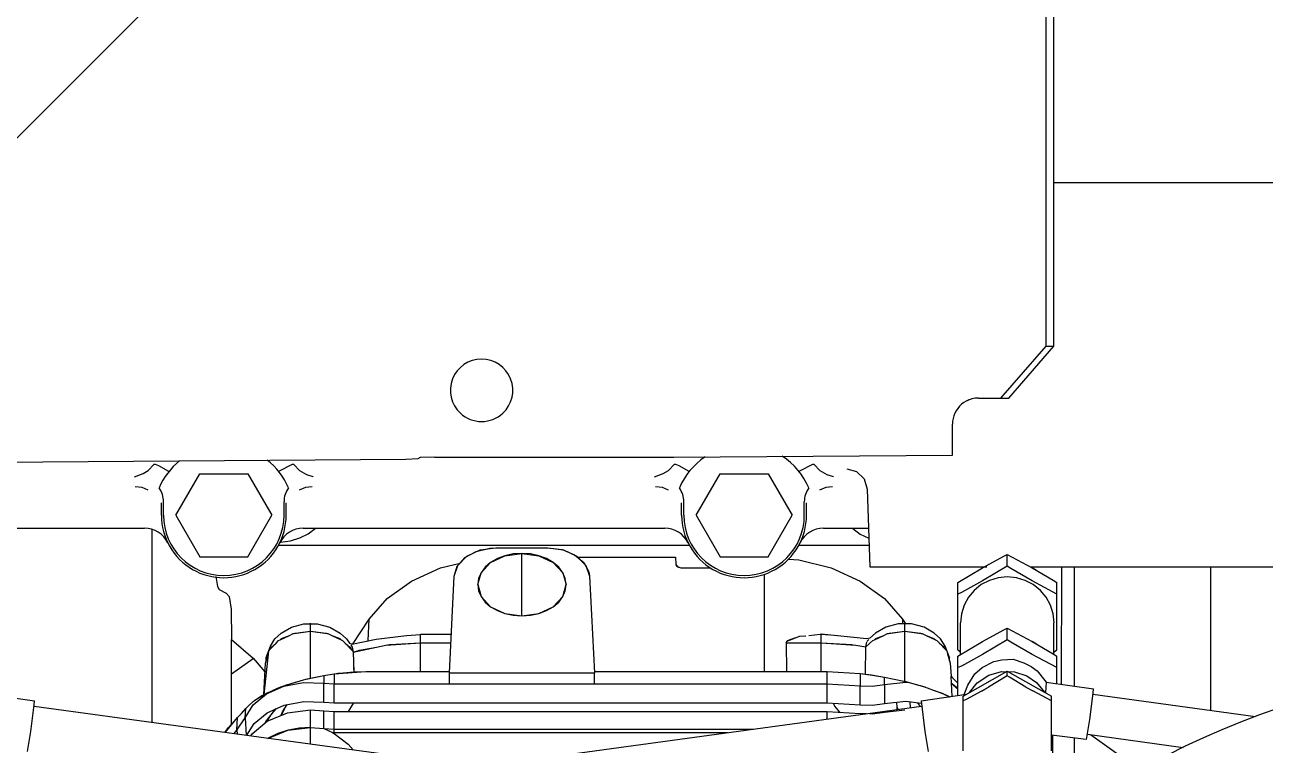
# Model space of a CAD drawing. Header units: millimetres. Extents: x 1084702 to 1166801, y 36632 to 124519.
# Drawn here: x 1102798.9 to 1103037.3, y 47500.6 to 47639.1 of the extents above; entities that cross this region are included whole.
import ezdxf

# ---------------------------------------------------------------- set-up
doc = ezdxf.new("R2010")
doc.units = ezdxf.units.MM
doc.header["$LTSCALE"] = 250
doc.layers.get('0').update_dxf_attribs({"color": 255})
doc.layers.add('%posline', color=240, linetype='Continuous')
doc.layers.add('%symbol', color=1, linetype='Continuous')
doc.styles.add('ROMANS', font='ROMANS.shx', dxfattribs={"height": 100})
doc.dimstyles.new('dott', dxfattribs={"dimscale": 100, "dimtxt": 150, "dimasz": 0.01, "dimexe": 0.5, "dimexo": 1, "dimgap": 1, "dimtad": 1, "dimdsep": 46, "dimtxsty": 'ROMANS', "dimcen": 1.5, "dimclrd": 1, "dimclre": 1, "dimclrt": 2, "dimazin": 2, "dimtfac": 1, "dimtmove": 2, "dimatfit": 3, "dimldrblk": 'DOT', "dimfxl": 1, "dimtvp": 100, "dimtolj": 1, "dimarcsym": 0})

# ---------------------------------------------------------------- blocks, each defined once
blk = doc.blocks.new('_Dot')
at = {"color": 0, "linetype": 'ByBlock', "lineweight": -2}
blk.add_line((-0.5, 0), (-1, 0), dxfattribs=at)
at = {"color": 0, "linetype": 'ByBlock', "const_width": 0.5}
blk.add_lwpolyline([(-0.25, 0, 1), (0.25, 0, 1)], format="xyb", close=True, dxfattribs=at)
blk = doc.blocks.new('GENERATOR-CENTER')
for p, q in [((-1822.57, -255), (-1822.57, 255)), ((-1821.07, -255), (-1821.07, 255)), ((-1821.07, -223.53), (-1802.42, -223.53)), ((-1802.42, -223.53), (-1776.46, -223.53)), ((-1831.23, -265), (-1822.57, -255)), ((-1829.73, -265), (-1821.07, -255)), ((-1822.57, -255), (-1821.07, -255)), ((-1835.56, -265), (-1834.4, -265)), ((-1834.4, -265), (-1831.23, -265)), ((-1831.23, -265), (-1829.73, -265)), ((-1840.56, -275.9), (-1840.56, -270)), ((-1942.84, -276.44), (-1943.06, -276.5)), ((-1943.06, -276.56), (-1943.06, -276.5)), ((-1940.06, -276.34), (-1942.84, -276.44)), ((-1940.06, -276.34), (-1894.49, -276.34)), ((-1894.49, -276.34), (-1894.08, -276.34)), ((-1894.08, -276.34), (-1840.56, -275.95)), ((-1840.56, -275.95), (-1840.56, -275.9)), ((-2114.19, -277.94), (-1945.65, -276.72)), ((-1996.13, -279.52), (-1995.15, -278.92)), ((-1995.15, -278.92), (-1994.06, -277.79)), ((-1993.74, -277.77), (-1994.06, -277.79)), ((-1993.11, -278), (-1993.74, -277.77)), ((-1991.15, -279.09), (-1993.11, -278)), ((-1967.47, -277.77), (-1970.07, -279.09)), ((-1967.15, -277.79), (-1967.47, -277.77)), ((-1967.15, -277.79), (-1966.07, -278.92)), ((-1966.07, -278.92), (-1964.69, -279.7)), ((-1945.65, -276.72), (-1943.25, -276.61)), ((-1943.25, -276.61), (-1943.06, -276.56)), ((-1896.13, -279.52), (-1895.15, -278.92)), ((-1895.15, -278.92), (-1894.06, -277.79)), ((-1893.74, -277.77), (-1894.06, -277.79)), ((-1893.11, -278), (-1893.74, -277.77)), ((-1891.15, -279.09), (-1893.11, -278)), ((-1867.47, -277.77), (-1870.07, -279.09)), ((-1867.15, -277.79), (-1867.47, -277.77)), ((-1867.15, -277.79), (-1866.07, -278.92)), ((-1866.07, -278.92), (-1864.69, -279.7)), ((-1860.85, -278.61), (-1858.98, -279.1)), ((-1997.8, -280.11), (-1996.13, -279.52)), ((-1989.85, -287.53), (-1985.23, -279.53)), ((-1985.23, -279.53), (-1975.99, -279.53)), ((-1975.99, -279.53), (-1971.37, -287.53)), ((-1964.69, -279.7), (-1963.47, -280.07)), ((-1963.47, -280.07), (-1963.42, -280.11)), ((-1897.8, -280.11), (-1896.13, -279.52)), ((-1889.85, -287.53), (-1885.23, -279.53)), ((-1885.23, -279.53), (-1875.99, -279.53)), ((-1875.99, -279.53), (-1871.37, -287.53)), ((-1864.69, -279.7), (-1863.46, -280.07)), ((-1863.46, -280.07), (-1863.42, -280.11)), ((-1858.98, -279.1), (-1857.52, -280.52)), ((-1857.52, -280.52), (-1856.93, -282.48)), ((-1996.31, -282.2), (-1997.61, -282.03)), ((-1995.11, -282.7), (-1996.31, -282.2)), ((-1964.9, -282.2), (-1966.11, -282.7)), ((-1963.61, -282.03), (-1964.9, -282.2)), ((-1896.31, -282.2), (-1897.61, -282.03)), ((-1895.11, -282.7), (-1896.31, -282.2)), ((-1864.9, -282.2), (-1866.11, -282.7)), ((-1863.61, -282.03), (-1864.9, -282.2)), ((-1856.93, -282.48), (-1856.43, -297.43)), ((-1992.61, -287.53), (-1992.61, -285.11)), ((-1992.19, -287.53), (-1992.19, -284.93)), ((-1969.03, -287.53), (-1969.03, -284.93)), ((-1968.61, -287.53), (-1968.61, -285.11)), ((-1892.61, -287.53), (-1892.61, -285.11)), ((-1892.19, -287.53), (-1892.19, -284.93)), ((-1869.03, -287.53), (-1869.03, -284.93)), ((-1868.61, -287.53), (-1868.61, -285.11)), ((-1989.85, -287.53), (-1985.23, -295.53)), ((-1975.99, -295.53), (-1971.37, -287.53)), ((-1889.85, -287.53), (-1885.23, -295.53)), ((-1875.99, -295.53), (-1871.37, -287.53)), ((-2065.35, -290.03), (-1995.86, -290.03)), ((-1994.39, -327.3), (-1994.39, -290.33)), ((-1965.35, -290.03), (-1895.86, -290.03)), ((-1964.37, -291.1), (-1963.04, -290.09)), ((-1865.35, -290.03), (-1856.67, -290.03)), ((-1859.68, -290.08), (-1858.29, -291.13)), ((-1969.68, -292.71), (-1967.77, -292.44)), ((-1967.77, -292.44), (-1965.97, -291.89)), ((-1965.97, -291.89), (-1964.37, -291.1)), ((-1858.29, -291.13), (-1856.63, -291.94)), ((-1985.23, -295.53), (-1975.99, -295.53)), ((-1970.11, -293.28), (-1891.1, -293.28)), ((-1935.62, -297.15), (-1933.87, -295.38)), ((-1934.27, -295.67), (-1932.1, -294.46)), ((-1933.87, -295.38), (-1931.31, -294.2)), ((-1932.1, -294.46), (-1929.47, -293.85)), ((-1931.31, -294.2), (-1928.31, -293.79)), ((-1929.47, -293.85), (-1928.31, -293.79)), ((-1929.32, -296.61), (-1926.56, -295.31)), ((-1928.31, -293.79), (-1918.31, -293.79)), ((-1928.31, -293.79), (-1918.31, -293.79)), ((-1926.56, -295.31), (-1928.03, -295.86)), ((-1926.56, -295.31), (-1923.31, -294.85)), ((-1924.97, -294.97), (-1926.56, -295.31)), ((-1923.31, -294.85), (-1924.97, -294.97)), ((-1923.31, -306.87), (-1923.31, -294.85)), ((-1923.31, -306.87), (-1923.31, -294.85)), ((-1923.31, -294.85), (-1920.06, -295.31)), ((-1921.65, -294.97), (-1923.31, -294.85)), ((-1920.06, -295.31), (-1921.65, -294.97)), ((-1920.06, -295.31), (-1917.3, -296.61)), ((-1918.59, -295.86), (-1920.06, -295.31)), ((-1918.31, -293.79), (-1915.57, -294.13)), ((-1918.31, -293.79), (-1915.31, -294.2)), ((-1915.57, -294.13), (-1913.18, -295.1)), ((-1915.31, -294.2), (-1912.75, -295.38)), ((-1913.18, -295.1), (-1911.39, -296.6)), ((-1912.75, -295.38), (-1911, -297.15)), ((-1912.55, -295.57), (-1893.81, -295.57)), ((-1893.81, -295.57), (-1893.74, -296.96)), ((-1893.81, -295.57), (-1893.74, -296.96)), ((-1885.23, -295.53), (-1875.99, -295.53)), ((-1870.11, -293.28), (-1856.57, -293.28)), ((-1834.77, -297.64), (-1830.71, -295.41)), ((-1830.71, -295.41), (-1830.02, -295.09)), ((-1830.02, -297.32), (-1830.02, -295.09)), ((-1830.02, -295.09), (-1825.27, -297.64)), ((-1944.55, -300.17), (-1938.97, -297.66)), ((-1938.97, -297.66), (-1935.2, -296.72)), ((-1936.31, -299.25), (-1935.62, -297.15)), ((-1936.31, -299.25), (-1935.73, -297.33)), ((-1935.73, -297.33), (-1934.27, -295.67)), ((-1931.16, -298.56), (-1929.32, -296.61)), ((-1930.38, -297.52), (-1931.16, -298.56)), ((-1929.32, -296.61), (-1930.38, -297.52)), ((-1928.03, -295.86), (-1929.32, -296.61)), ((-1928.31, -296.13), (-1928.31, -296.1)), ((-1928.31, -296.13), (-1928.31, -296.1)), ((-1917.3, -296.61), (-1918.59, -295.86)), ((-1918.31, -296.13), (-1918.31, -296.05)), ((-1918.31, -296.13), (-1918.31, -296.05)), ((-1917.3, -296.61), (-1915.46, -298.56)), ((-1916.24, -297.52), (-1917.3, -296.61)), ((-1915.46, -298.56), (-1916.24, -297.52)), ((-1911.39, -296.6), (-1910.44, -298.43)), ((-1911, -297.15), (-1910.31, -299.25)), ((-1893.74, -296.96), (-1893.43, -297.43)), ((-1893.74, -296.96), (-1893.58, -297.31)), ((-1893.58, -297.31), (-1892.74, -297.62)), ((-1893.43, -297.43), (-1892.74, -297.62)), ((-1892.74, -297.62), (-1887.04, -297.62)), ((-1872.1, -295.94), (-1870.09, -296.1)), ((-1870.09, -296.1), (-1863.85, -297.66)), ((-1863.85, -297.66), (-1858.27, -300.18)), ((-1856.43, -297.43), (-1840.53, -297.43)), ((-1840.53, -297.43), (-1833.93, -297.43)), ((-1839.52, -300.46), (-1834.77, -297.64)), ((-1830.02, -297.32), (-1834.77, -300.13)), ((-1829.33, -297.77), (-1830.02, -297.32)), ((-1825.27, -300.13), (-1829.33, -297.77)), ((-1825.64, -297.43), (-1755.29, -297.43)), ((-1825.27, -297.64), (-1821.21, -300)), ((-1824.43, -298.17), (-1825.27, -297.64)), ((-1819.61, -297.43), (-1819.65, -320.02)), ((-1817.11, -320.39), (-1817.11, -297.43)), ((-1790.89, -325.02), (-1790.89, -297.43)), ((-1982.11, -299.32), (-1981.84, -301.23)), ((-1949.19, -303.51), (-1944.55, -300.17)), ((-1937.22, -317.83), (-1936.31, -299.25)), ((-1931.81, -300.86), (-1931.16, -298.56)), ((-1931.65, -299.69), (-1931.81, -300.86)), ((-1931.16, -298.56), (-1931.65, -299.69)), ((-1915.46, -298.56), (-1914.81, -300.86)), ((-1914.97, -299.69), (-1915.46, -298.56)), ((-1914.81, -300.86), (-1914.97, -299.69)), ((-1910.44, -298.43), (-1910.31, -299.25)), ((-1910.31, -299.25), (-1909.39, -317.83)), ((-1910.31, -299.25), (-1909.39, -317.83)), ((-1876.66, -317.56), (-1876.66, -298.83)), ((-1876.66, -317.56), (-1876.66, -298.83)), ((-1858.27, -300.18), (-1853.63, -303.51)), ((-1834.77, -300.14), (-1838.83, -302.36)), ((-1833.46, -300.05), (-1835.02, -300.86)), ((-1831.78, -299.55), (-1833.46, -300.05)), ((-1830.02, -299.38), (-1831.78, -299.55)), ((-1828.26, -299.55), (-1830.02, -299.38)), ((-1826.58, -300.05), (-1828.26, -299.55)), ((-1825.02, -300.86), (-1826.58, -300.05)), ((-1820.52, -302.68), (-1825.27, -300.14)), ((-1821.21, -300), (-1820.52, -300.46)), ((-1981.84, -301.23), (-1981.51, -301.78)), ((-1981.51, -301.78), (-1980.14, -302.49)), ((-1980.14, -302.49), (-1979.55, -303.13)), ((-1931.81, -300.86), (-1931.16, -303.16)), ((-1931.81, -300.86), (-1931.65, -302.03)), ((-1931.65, -302.03), (-1931.16, -303.16)), ((-1915.46, -303.16), (-1914.81, -300.86)), ((-1915.46, -303.16), (-1914.97, -302.03)), ((-1914.97, -302.03), (-1914.81, -300.86)), ((-1839.52, -302.68), (-1839.52, -300.46)), ((-1838.83, -302.36), (-1839.52, -302.68)), ((-1839.52, -308.18), (-1839.52, -302.68)), ((-1836.38, -301.96), (-1837.5, -303.29)), ((-1835.02, -300.86), (-1836.38, -301.96)), ((-1823.66, -301.96), (-1825.02, -300.86)), ((-1822.54, -303.29), (-1823.66, -301.96)), ((-1820.52, -302.68), (-1820.52, -300.46)), ((-1820.52, -308.18), (-1820.52, -302.68)), ((-1979.55, -303.13), (-1979.22, -305.58)), ((-1952.65, -307.5), (-1949.19, -303.51)), ((-1931.16, -303.16), (-1929.32, -305.11)), ((-1931.16, -303.16), (-1930.38, -304.2)), ((-1930.38, -304.2), (-1929.32, -305.11)), ((-1929.32, -305.11), (-1926.56, -306.41)), ((-1929.32, -305.11), (-1928.03, -305.86)), ((-1920.06, -306.41), (-1917.3, -305.11)), ((-1918.59, -305.86), (-1917.3, -305.11)), ((-1917.3, -305.11), (-1915.46, -303.16)), ((-1917.3, -305.11), (-1916.24, -304.2)), ((-1916.24, -304.2), (-1915.46, -303.16)), ((-1853.63, -303.51), (-1850.17, -307.5)), ((-1838.34, -304.81), (-1838.85, -306.47)), ((-1837.5, -303.29), (-1838.34, -304.81)), ((-1821.71, -304.81), (-1822.54, -303.29)), ((-1821.19, -306.47), (-1821.71, -304.81)), ((-1979.22, -305.58), (-1979.11, -311.4)), ((-1955.89, -312.39), (-1952.65, -307.5)), ((-1952.84, -311.63), (-1952.65, -307.5)), ((-1952.84, -311.63), (-1952.65, -307.5)), ((-1928.03, -305.86), (-1926.56, -306.41)), ((-1926.56, -306.41), (-1923.31, -306.87)), ((-1926.56, -306.41), (-1924.97, -306.76)), ((-1924.97, -306.76), (-1923.31, -306.87)), ((-1923.31, -306.87), (-1920.06, -306.41)), ((-1923.31, -306.87), (-1921.65, -306.76)), ((-1921.65, -306.76), (-1920.06, -306.41)), ((-1920.06, -306.41), (-1918.59, -305.86)), ((-1850.17, -307.5), (-1849.67, -308.24)), ((-1850.17, -307.5), (-1850.13, -308.29)), ((-1850.17, -307.5), (-1850.13, -308.29)), ((-1838.85, -306.47), (-1839.02, -308.18)), ((-1821.02, -308.18), (-1821.19, -306.47)), ((-1969.56, -310.18), (-1967.6, -309.02)), ((-1967.6, -309.02), (-1965.2, -308.4)), ((-1967.07, -310.24), (-1963.92, -309.8)), ((-1966.89, -310.17), (-1963.92, -309.8)), ((-1965.2, -308.4), (-1962.64, -308.4)), ((-1963.92, -308.77), (-1963.92, -308.24)), ((-1963.92, -308.77), (-1963.92, -308.24)), ((-1963.92, -309.8), (-1963.92, -308.77)), ((-1963.92, -309.8), (-1963.92, -308.77)), ((-1963.92, -309.8), (-1960.76, -310.24)), ((-1963.92, -309.8), (-1960.94, -310.17)), ((-1963.92, -318.83), (-1963.92, -309.8)), ((-1963.92, -318.83), (-1963.92, -309.8)), ((-1962.64, -308.4), (-1960.23, -309.02)), ((-1960.23, -309.02), (-1958.27, -310.18)), ((-1853.39, -309.02), (-1855.35, -310.18)), ((-1850.98, -308.4), (-1853.39, -309.02)), ((-1852.86, -310.24), (-1849.7, -309.8)), ((-1852.68, -310.17), (-1849.7, -309.8)), ((-1848.42, -308.4), (-1850.98, -308.4)), ((-1849.7, -308.77), (-1849.7, -308.24)), ((-1849.7, -308.77), (-1849.7, -308.24)), ((-1849.7, -309.8), (-1849.7, -308.77)), ((-1849.7, -309.8), (-1849.7, -308.77)), ((-1849.7, -309.8), (-1846.55, -310.24)), ((-1849.7, -309.8), (-1846.73, -310.17)), ((-1849.7, -319.45), (-1849.7, -309.8)), ((-1849.7, -319.45), (-1849.7, -309.8)), ((-1846.02, -309.02), (-1848.42, -308.4)), ((-1844.06, -310.18), (-1846.02, -309.02)), ((-1839.52, -313.41), (-1839.52, -308.18)), ((-1838.99, -314.25), (-1838.99, -308.18)), ((-1834.77, -311.78), (-1830.71, -309.55)), ((-1830.71, -309.55), (-1830.02, -309.23)), ((-1830.02, -311.46), (-1830.02, -309.23)), ((-1830.02, -309.23), (-1825.27, -311.78)), ((-1821.05, -314.25), (-1821.05, -308.18)), ((-1820.52, -313.41), (-1820.52, -308.18)), ((-1979.11, -318.02), (-1979.11, -311.4)), ((-1979.11, -311.4), (-1974.98, -315)), ((-1971.67, -313.29), (-1970.57, -312.13)), ((-1971.65, -312.68), (-1970.78, -311.3)), ((-1971.45, -312.87), (-1970.57, -312.13)), ((-1970.78, -311.3), (-1969.56, -310.18)), ((-1970.57, -312.13), (-1970.07, -311.6)), ((-1970.07, -311.6), (-1969.77, -311.46)), ((-1969.77, -311.46), (-1967.98, -310.61)), ((-1969.77, -311.46), (-1969.51, -311.24)), ((-1969.51, -311.24), (-1967.98, -310.61)), ((-1967.98, -310.61), (-1967.25, -310.27)), ((-1967.25, -310.27), (-1967.07, -310.24)), ((-1967.07, -310.24), (-1966.89, -310.17)), ((-1960.94, -310.17), (-1960.76, -310.24)), ((-1960.76, -310.24), (-1960.58, -310.27)), ((-1960.58, -310.27), (-1959.85, -310.61)), ((-1959.85, -310.61), (-1958.06, -311.46)), ((-1959.85, -310.61), (-1958.32, -311.24)), ((-1958.32, -311.24), (-1958.06, -311.46)), ((-1958.27, -310.18), (-1957.05, -311.3)), ((-1958.06, -311.46), (-1957.76, -311.6)), ((-1957.76, -311.6), (-1957.26, -312.13)), ((-1957.26, -312.13), (-1955.96, -313.51)), ((-1957.26, -312.13), (-1956.38, -312.87)), ((-1957.05, -311.3), (-1956.44, -312.1)), ((-1956.44, -312.1), (-1956, -312.31)), ((-1956, -312.31), (-1951.31, -311.34)), ((-1951.31, -311.34), (-1945.49, -310.65)), ((-1949.48, -312.48), (-1942.81, -312.02)), ((-1948.75, -312.38), (-1942.81, -312.02)), ((-1945.49, -310.65), (-1942.81, -310.46)), ((-1944.1, -312.11), (-1944.08, -312.09)), ((-1944.1, -312.11), (-1944.08, -312.09)), ((-1942.81, -310.4), (-1936.86, -310.4)), ((-1942.81, -310.8), (-1942.81, -310.4)), ((-1942.81, -312.02), (-1942.81, -310.46)), ((-1942.81, -312.02), (-1942.81, -310.8)), ((-1942.81, -312.02), (-1936.94, -312.02)), ((-1942.81, -312.02), (-1936.94, -312.02)), ((-1942.81, -317.56), (-1942.81, -312.02)), ((-1942.81, -317.56), (-1942.81, -312.02)), ((-1872.49, -312.02), (-1872.4, -311.76)), ((-1872.49, -312.02), (-1872.47, -317.56)), ((-1872.49, -312.02), (-1865.81, -312.02)), ((-1872.49, -312.02), (-1865.81, -312.02)), ((-1872.49, -312.02), (-1872.47, -317.56)), ((-1872.4, -311.76), (-1872.37, -311.75)), ((-1872.33, -311.73), (-1870.08, -310.8)), ((-1872.33, -311.74), (-1872.26, -311.61)), ((-1872.26, -311.61), (-1870.68, -311.05)), ((-1870.08, -310.8), (-1870, -310.79)), ((-1869.95, -310.79), (-1869.92, -310.78)), ((-1869.94, -310.79), (-1868.89, -310.69)), ((-1869.92, -310.78), (-1868.72, -310.67)), ((-1868.18, -310.62), (-1865.97, -310.4)), ((-1865.97, -310.4), (-1865.81, -310.4)), ((-1865.81, -310.8), (-1865.81, -310.4)), ((-1865.81, -310.46), (-1865.81, -310.41)), ((-1865.81, -310.41), (-1864.19, -310.52)), ((-1857.01, -311.25), (-1865.81, -310.41)), ((-1865.81, -310.98), (-1865.81, -310.46)), ((-1865.81, -312.02), (-1865.81, -310.8)), ((-1865.81, -312.02), (-1865.81, -310.98)), ((-1865.81, -312.02), (-1859.87, -312.38)), ((-1865.81, -317.56), (-1865.81, -312.02)), ((-1865.81, -312.02), (-1859.14, -312.48)), ((-1865.81, -317.56), (-1865.81, -312.02)), ((-1864.98, -312.07), (-1864.98, -312.07)), ((-1864.98, -312.07), (-1864.98, -312.07)), ((-1864.69, -312.08), (-1864.69, -312.09)), ((-1864.69, -312.08), (-1864.69, -312.09)), ((-1857.18, -312.8), (-1855.86, -311.6)), ((-1857.18, -312.8), (-1857.11, -312.15)), ((-1857.11, -312.15), (-1857.04, -311.89)), ((-1856.41, -311.14), (-1857.01, -311.25)), ((-1857.01, -311.81), (-1856.94, -311.72)), ((-1856.94, -311.72), (-1856.63, -311.38)), ((-1855.35, -310.18), (-1856.41, -311.14)), ((-1855.86, -311.6), (-1855.57, -311.46)), ((-1855.57, -311.46), (-1853.77, -310.61)), ((-1855.57, -311.46), (-1855.3, -311.24)), ((-1855.3, -311.24), (-1853.77, -310.61)), ((-1853.77, -310.61), (-1853.03, -310.27)), ((-1853.03, -310.27), (-1852.86, -310.24)), ((-1852.86, -310.24), (-1852.68, -310.17)), ((-1846.73, -310.17), (-1846.55, -310.24)), ((-1846.55, -310.24), (-1846.37, -310.27)), ((-1846.37, -310.27), (-1845.64, -310.61)), ((-1845.64, -310.61), (-1843.84, -311.46)), ((-1845.64, -310.61), (-1844.11, -311.24)), ((-1844.11, -311.24), (-1843.84, -311.46)), ((-1842.84, -311.3), (-1844.06, -310.18)), ((-1843.84, -311.46), (-1843.55, -311.6)), ((-1843.55, -311.6), (-1843.04, -312.13)), ((-1843.04, -312.13), (-1841.95, -313.29)), ((-1843.04, -312.13), (-1842.17, -312.87)), ((-1841.97, -312.68), (-1842.84, -311.3)), ((-1839.52, -314.59), (-1834.77, -311.78)), ((-1830.02, -311.46), (-1834.77, -314.27)), ((-1829.33, -311.91), (-1830.02, -311.46)), ((-1825.27, -314.27), (-1829.33, -311.91)), ((-1825.27, -311.78), (-1821.21, -314.14)), ((-1824.43, -312.31), (-1825.27, -311.78)), ((-1972.83, -321.99), (-1971.95, -313.6)), ((-1972.49, -314.88), (-1971.65, -312.68)), ((-1972.49, -315.48), (-1972.11, -314.16)), ((-1972.49, -314.88), (-1972.11, -314.16)), ((-1972.11, -314.16), (-1971.95, -313.6)), ((-1971.95, -313.6), (-1971.67, -313.29)), ((-1971.67, -313.29), (-1971.45, -312.87)), ((-1956.75, -312.67), (-1956.67, -312.63)), ((-1956.73, -312.7), (-1956.64, -312.66)), ((-1956.38, -312.87), (-1955.96, -313.51)), ((-1956.2, -312.48), (-1955.95, -312.88)), ((-1955.96, -312.87), (-1955.75, -313.82)), ((-1955.96, -312.87), (-1955.96, -312.87)), ((-1955.96, -313.51), (-1955.88, -313.6)), ((-1955.88, -313.6), (-1955.75, -313.82)), ((-1955.75, -313.82), (-1949.48, -312.48)), ((-1955.75, -313.82), (-1954.5, -313.47)), ((-1955.75, -313.82), (-1955.64, -317.65)), ((-1954.5, -313.47), (-1951.27, -312.86)), ((-1949.13, -312.46), (-1948.75, -312.38)), ((-1859.87, -312.38), (-1859.33, -312.47)), ((-1859.14, -312.48), (-1857.18, -312.8)), ((-1857.3, -318.05), (-1857.18, -312.8)), ((-1842.17, -312.87), (-1841.95, -313.29)), ((-1841.13, -314.88), (-1841.97, -312.68)), ((-1841.95, -313.29), (-1841.66, -313.6)), ((-1841.66, -313.6), (-1841.5, -314.16)), ((-1841.5, -314.16), (-1841.13, -315.48)), ((-1841.5, -314.16), (-1841.13, -314.88)), ((-1839.52, -313.41), (-1839, -313.76)), ((-1839.52, -316.82), (-1839.52, -314.59)), ((-1834.77, -314.28), (-1838.83, -316.5)), ((-1820.52, -316.82), (-1825.27, -314.28)), ((-1821.21, -314.14), (-1820.52, -314.59)), ((-1821.04, -313.76), (-1820.52, -313.41)), ((-1820.52, -316.82), (-1820.52, -314.59)), ((-1979.11, -318.02), (-1974.93, -315.06)), ((-1974.98, -315), (-1972.7, -317.6)), ((-1972.92, -322.03), (-1972.62, -315.95)), ((-1972.62, -315.95), (-1972.49, -315.48)), ((-1972.49, -315.48), (-1972.49, -314.88)), ((-1955.67, -316.8), (-1955.64, -317.65)), ((-1841.13, -315.48), (-1841.13, -314.88)), ((-1841.13, -315.48), (-1841, -315.95)), ((-1841, -315.95), (-1840.79, -318.45)), ((-1838.83, -316.5), (-1839.52, -316.82)), ((-1839.52, -322.18), (-1839.52, -316.82)), ((-1836.29, -318.02), (-1834.85, -316.76)), ((-1834.85, -316.76), (-1832.63, -315.61)), ((-1832.63, -315.61), (-1831.1, -315.3)), ((-1831.1, -315.3), (-1828.89, -315.16)), ((-1828.89, -315.16), (-1826.81, -315.89)), ((-1826.81, -315.89), (-1825.42, -316.6)), ((-1825.42, -316.6), (-1824.25, -317.45)), ((-1820.52, -319.9), (-1820.52, -316.82)), ((-1979.11, -327.65), (-1979.11, -318.02)), ((-1966.74, -319.58), (-1965.26, -319.13)), ((-1965.26, -319.13), (-1964.81, -319.03)), ((-1964.93, -319.06), (-1964.6, -318.97)), ((-1964.78, -319.02), (-1961.37, -318.3)), ((-1964.6, -318.97), (-1961.37, -318.3)), ((-1961.37, -318.3), (-1959.4, -317.99)), ((-1961.37, -318.3), (-1959.4, -317.99)), ((-1961.37, -318.3), (-1961.36, -319.81)), ((-1961.37, -318.3), (-1961.36, -319.81)), ((-1959.4, -317.99), (-1953.28, -317.56)), ((-1959.4, -317.99), (-1958.68, -317.89)), ((-1959.4, -317.99), (-1959.4, -319.95)), ((-1959.4, -317.99), (-1959.4, -319.95)), ((-1958.68, -317.89), (-1953.28, -317.56)), ((-1958.68, -317.89), (-1957.62, -317.83)), ((-1958.14, -317.9), (-1957.62, -317.83)), ((-1957.68, -317.83), (-1957.54, -317.81)), ((-1957.62, -317.83), (-1955.67, -317.65)), ((-1957.54, -317.81), (-1955.69, -317.65)), ((-1955.69, -317.65), (-1955.64, -317.65)), ((-1955.67, -317.65), (-1955.64, -317.65)), ((-1955.64, -317.65), (-1953.29, -317.56)), ((-1955.64, -317.65), (-1953.29, -317.56)), ((-1953.29, -317.56), (-1953.28, -317.56)), ((-1953.29, -317.56), (-1953.28, -317.56)), ((-1953.28, -317.56), (-1937.21, -317.56)), ((-1953.28, -317.56), (-1937.21, -317.56)), ((-1937.22, -317.83), (-1909.39, -317.83)), ((-1937.22, -317.83), (-1909.39, -317.83)), ((-1937.22, -319.95), (-1937.22, -317.83)), ((-1937.22, -319.95), (-1937.22, -317.83)), ((-1909.41, -317.56), (-1864.63, -317.56)), ((-1909.41, -317.56), (-1864.63, -317.56)), ((-1909.39, -319.95), (-1909.39, -317.83)), ((-1909.39, -319.95), (-1909.39, -317.83)), ((-1864.63, -317.56), (-1858.29, -317.92)), ((-1864.63, -317.56), (-1858.29, -317.92)), ((-1864.63, -319.95), (-1864.63, -317.56)), ((-1864.63, -319.95), (-1864.63, -317.56)), ((-1858.29, -317.92), (-1858.27, -320.31)), ((-1858.29, -317.92), (-1855.93, -318.25)), ((-1858.29, -317.92), (-1858.27, -320.31)), ((-1858.29, -317.92), (-1857.7, -317.99)), ((-1857.7, -317.99), (-1856.15, -318.2)), ((-1856.15, -318.2), (-1853.63, -318.62)), ((-1855.93, -318.25), (-1853.63, -318.62)), ((-1853.65, -320.07), (-1853.63, -318.62)), ((-1853.65, -320.07), (-1853.63, -318.62)), ((-1853.63, -318.62), (-1849.92, -319.4)), ((-1853.63, -318.62), (-1849.92, -319.4)), ((-1849.92, -319.4), (-1849.63, -319.47)), ((-1849.86, -319.41), (-1849.52, -319.49)), ((-1840.87, -318.55), (-1840.68, -322.35)), ((-1840.79, -318.45), (-1840.71, -318.67)), ((-1840.71, -318.67), (-1839.52, -319.83)), ((-1838.52, -322.3), (-1830.02, -317.5)), ((-1837.63, -320.18), (-1836.29, -318.02)), ((-1835.79, -319.74), (-1833.54, -318.26)), ((-1830.02, -318.38), (-1833.63, -320.58)), ((-1833.54, -318.26), (-1831.14, -317.55)), ((-1831.14, -317.55), (-1828.63, -317.59)), ((-1830.02, -317.5), (-1821.52, -322.3)), ((-1830.02, -318.38), (-1830.02, -317.5)), ((-1829.62, -318.67), (-1830.02, -318.38)), ((-1826.48, -320.54), (-1829.62, -318.67)), ((-1828.63, -317.59), (-1826.26, -318.39)), ((-1826.26, -318.39), (-1824.4, -319.65)), ((-1824.25, -317.45), (-1822.52, -319.61)), ((-1972.84, -321.99), (-1972.37, -321.71)), ((-1972.37, -321.85), (-1969.05, -320.38)), ((-1972.37, -321.85), (-1969.05, -320.38)), ((-1972.37, -321.71), (-1971.17, -321.2)), ((-1971.28, -321.25), (-1970.29, -320.78)), ((-1971.12, -321.17), (-1969.6, -320.53)), ((-1970.29, -320.78), (-1969.44, -320.47)), ((-1969.56, -320.51), (-1969.05, -320.29)), ((-1969.05, -320.38), (-1965.27, -319.68)), ((-1969.05, -320.38), (-1965.27, -319.68)), ((-1969.05, -320.29), (-1968.54, -320.14)), ((-1968.69, -320.19), (-1968.05, -319.96)), ((-1968.49, -320.12), (-1966.82, -319.6)), ((-1968.05, -319.96), (-1966.36, -319.47)), ((-1965.27, -319.68), (-1961.36, -319.81)), ((-1965.27, -319.68), (-1961.36, -319.81)), ((-1961.39, -323.47), (-1961.36, -319.81)), ((-1961.39, -323.47), (-1961.36, -319.81)), ((-1961.36, -319.81), (-1959.4, -319.95)), ((-1961.36, -319.81), (-1959.4, -319.95)), ((-1959.4, -323.61), (-1959.4, -319.95)), ((-1959.4, -319.95), (-1937.22, -319.95)), ((-1959.4, -323.61), (-1959.4, -319.95)), ((-1959.4, -319.95), (-1937.22, -319.95)), ((-1937.22, -319.95), (-1909.39, -319.95)), ((-1937.22, -319.95), (-1909.39, -319.95)), ((-1909.39, -319.95), (-1864.63, -319.95)), ((-1909.39, -319.95), (-1864.63, -319.95)), ((-1864.63, -323.61), (-1864.63, -319.95)), ((-1864.63, -319.95), (-1858.27, -320.31)), ((-1864.63, -323.61), (-1864.63, -319.95)), ((-1864.63, -319.95), (-1858.27, -320.31)), ((-1858.3, -323.97), (-1858.27, -320.31)), ((-1858.3, -323.97), (-1858.27, -320.31)), ((-1858.27, -320.31), (-1855.94, -320.38)), ((-1858.27, -320.31), (-1855.94, -320.38)), ((-1855.94, -320.38), (-1853.65, -320.07)), ((-1855.94, -320.38), (-1853.65, -320.07)), ((-1853.65, -320.07), (-1849.52, -319.63)), ((-1853.65, -320.07), (-1849.52, -319.63)), ((-1853.65, -320.07), (-1853.6, -323.72)), ((-1853.65, -320.07), (-1853.6, -323.72)), ((-1849.52, -319.49), (-1848.9, -319.65)), ((-1849.52, -319.63), (-1848.9, -319.65)), ((-1849.52, -319.63), (-1848.9, -319.65)), ((-1848.91, -319.65), (-1848.9, -319.65)), ((-1848.9, -319.65), (-1845.76, -320.57)), ((-1848.9, -319.65), (-1845.87, -320.53)), ((-1845.87, -320.53), (-1845.66, -320.61)), ((-1845.73, -320.58), (-1845.41, -320.68)), ((-1845.41, -320.68), (-1844.06, -321.19)), ((-1844.24, -321.13), (-1842.54, -321.75)), ((-1844, -321.22), (-1841.94, -322.01)), ((-1842.54, -321.75), (-1842.06, -321.96)), ((-1840.81, -319.74), (-1839.52, -320.73)), ((-1840.81, -319.81), (-1839.52, -320.92)), ((-1838.31, -322), (-1837.63, -320.18)), ((-1834.98, -321.34), (-1837.9, -322.92)), ((-1837.3, -321.61), (-1835.79, -319.74)), ((-1834.98, -321.34), (-1834.31, -320.96)), ((-1834.31, -320.96), (-1834.23, -320.92)), ((-1834.23, -320.92), (-1833.63, -320.58)), ((-1826.48, -320.54), (-1825.81, -320.92)), ((-1825.81, -320.92), (-1825.74, -320.96)), ((-1825.74, -320.96), (-1825.13, -321.3)), ((-1821.52, -323.18), (-1825.13, -321.3)), ((-1824.4, -319.65), (-1822.85, -321.55)), ((-1822.52, -319.61), (-1822.65, -321.66)), ((-1822.52, -319.61), (-1813.48, -320.92)), ((-1814.18, -326.79), (-1813.54, -321.7)), ((-1813.54, -321.7), (-1813.48, -320.92)), ((-2025.65, -321.95), (-2016.98, -323.2)), ((-2017.68, -329.07), (-2017.04, -323.98)), ((-2017.06, -324.19), (-1935.39, -335.39)), ((-2017.04, -323.98), (-2016.98, -323.2)), ((-1976.49, -326.48), (-1974.93, -323.94)), ((-1976.49, -326.48), (-1974.93, -323.94)), ((-1976.32, -324.59), (-1975.81, -324.12)), ((-1975.86, -324.17), (-1974.9, -323.23)), ((-1974.93, -323.94), (-1972.37, -321.85)), ((-1974.93, -323.94), (-1972.37, -321.85)), ((-1974.9, -323.23), (-1974.69, -323.11)), ((-1974.71, -323.12), (-1974.63, -323.05)), ((-1974.66, -323.09), (-1972.87, -322.01)), ((-1974.63, -323.05), (-1973.28, -322.2)), ((-1973.28, -322.2), (-1972.78, -321.96)), ((-1972.26, -325.48), (-1968.98, -324.03)), ((-1969.3, -325.28), (-1968.41, -323.93)), ((-1968.98, -324.03), (-1965.25, -323.34)), ((-1965.25, -323.34), (-1961.39, -323.47)), ((-1961.39, -323.47), (-1959.4, -323.61)), ((-1959.4, -323.61), (-1864.63, -323.61)), ((-1956.67, -325.26), (-1955.59, -323.61)), ((-1956.67, -325.26), (-1955.59, -323.61)), ((-1928.15, -335.39), (-1846.48, -324.19)), ((-1864.63, -323.61), (-1858.3, -323.97)), ((-1863.41, -323.68), (-1863.23, -324.22)), ((-1863.23, -324.22), (-1862.25, -325.39)), ((-1858.3, -323.97), (-1855.93, -324.04)), ((-1855.93, -324.04), (-1853.6, -323.72)), ((-1853.6, -323.72), (-1849.52, -323.29)), ((-1851.31, -323.48), (-1851.27, -324.46)), ((-1851.31, -323.48), (-1851.27, -324.46)), ((-1849.52, -323.29), (-1846.53, -323.67)), ((-1848.73, -323.39), (-1848.66, -324.49)), ((-1847.26, -323.58), (-1846.82, -324.24)), ((-1846.56, -323.2), (-1837.88, -321.94)), ((-1846.56, -323.2), (-1845.86, -329.07)), ((-1841.94, -322.01), (-1841.75, -322.09)), ((-1841.75, -322.09), (-1841.65, -322.14)), ((-1841.68, -322.13), (-1841.43, -322.24)), ((-1841.63, -322.15), (-1841.12, -322.41)), ((-1841.43, -322.24), (-1841.09, -322.41)), ((-1838.52, -323.18), (-1838.52, -322.3)), ((-1837.9, -322.92), (-1838.52, -323.18)), ((-1838.52, -327.42), (-1838.52, -323.18)), ((-1821.52, -323.18), (-1821.52, -322.3)), ((-1821.52, -327.42), (-1821.52, -323.18)), ((-1813.56, -321.91), (-1782.3, -326.19)), ((-1980.29, -329.24), (-1977.98, -326.42)), ((-1979.77, -328.37), (-1977.98, -326.42)), ((-1978.08, -328.85), (-1977.98, -326.42)), ((-1978.08, -328.85), (-1977.98, -326.42)), ((-1978.08, -328.85), (-1976.49, -326.48)), ((-1978.08, -328.85), (-1976.49, -326.48)), ((-1977.98, -326.42), (-1977.16, -325.57)), ((-1977.22, -325.64), (-1976.4, -324.69)), ((-1976.49, -326.48), (-1976.4, -324.69)), ((-1976.49, -326.48), (-1976.4, -324.69)), ((-1976.49, -326.48), (-1976.33, -329.78)), ((-1976.4, -324.69), (-1975.94, -324.24)), ((-1976.4, -324.69), (-1976.32, -324.59)), ((-1974.78, -327.54), (-1972.26, -325.48)), ((-1972.4, -327.02), (-1970.58, -324.74)), ((-1972.27, -327.09), (-1968.36, -325.49)), ((-1972.25, -327.08), (-1971.56, -325.96)), ((-1970.93, -325.18), (-1970.49, -324.7)), ((-1969.57, -325.98), (-1969.3, -325.28)), ((-1969.51, -325.96), (-1968.93, -324.71)), ((-1968.36, -325.49), (-1963.92, -324.94)), ((-1963.92, -328.31), (-1963.92, -324.94)), ((-1963.92, -324.94), (-1961.36, -325.12)), ((-1963.92, -328.31), (-1963.92, -324.94)), ((-1961.39, -328.49), (-1961.36, -325.12)), ((-1961.39, -328.49), (-1961.36, -325.12)), ((-1961.36, -325.12), (-1959.4, -325.26)), ((-1961.36, -325.12), (-1959.4, -325.26)), ((-1959.4, -325.26), (-1864.63, -325.26)), ((-1959.4, -325.26), (-1864.63, -325.26)), ((-1959.4, -328.63), (-1959.4, -325.26)), ((-1959.4, -328.63), (-1959.4, -325.26)), ((-1864.63, -325.26), (-1858.27, -325.62)), ((-1864.63, -325.26), (-1858.27, -325.62)), ((-1864.63, -326.68), (-1864.63, -325.26)), ((-1858.27, -325.62), (-1857.1, -325.65)), ((-1856.41, -325.67), (-1853.79, -325.39)), ((-1855.94, -325.69), (-1853.65, -325.37)), ((-1853.65, -325.37), (-1849.7, -324.94)), ((-1851.27, -324.46), (-1851.04, -324.82)), ((-1851.27, -324.46), (-1851.26, -324.85)), ((-1980.34, -329.23), (-1979.77, -328.37)), ((-1978.59, -329.47), (-1978.08, -328.85)), ((-1978.08, -328.85), (-1978.05, -329.54)), ((-1976.17, -329.8), (-1974.78, -327.54)), ((-1975.17, -329.53), (-1972.27, -327.09)), ((-1972.61, -327.37), (-1972.4, -327.02)), ((-1972.17, -330.43), (-1968.31, -328.86)), ((-1968.24, -328.84), (-1970.24, -329.49)), ((-1968.31, -328.86), (-1963.92, -328.31)), ((-1966.11, -328.44), (-1968.24, -328.84)), ((-1963.92, -328.31), (-1966.11, -328.44)), ((-1963.92, -328.31), (-1961.39, -328.49)), ((-1963.92, -331.48), (-1963.92, -328.31)), ((-1961.39, -328.49), (-1959.4, -328.63)), ((-1961.39, -328.49), (-1959.4, -328.63)), ((-1961.39, -328.49), (-1961.38, -328.49)), ((-1961.38, -328.49), (-1959.7, -329.31)), ((-1961.38, -328.49), (-1959.7, -329.31)), ((-1959.4, -329.31), (-1959.4, -328.63)), ((-1959.4, -328.63), (-1878.8, -328.63)), ((-1959.4, -329.31), (-1959.4, -328.63)), ((-1838.52, -328.14), (-1838.52, -327.42)), ((-1838.52, -328.94), (-1838.52, -328.14)), ((-1838.52, -332.78), (-1838.52, -328.94)), ((-1821.52, -328.14), (-1821.52, -327.42)), ((-1821.52, -328.94), (-1821.52, -328.14)), ((-1821.52, -332.78), (-1821.52, -328.94)), ((-1814.82, -330.63), (-1814.18, -326.79)), ((-2018.32, -332.91), (-2017.68, -329.07)), ((-1975.39, -329.91), (-1975.17, -329.53)), ((-1970.24, -329.49), (-1972.05, -330.37)), ((-1959.7, -329.31), (-1959.4, -329.31)), ((-1959.7, -329.31), (-1959.4, -329.31)), ((-1959.7, -329.31), (-1959.53, -329.39)), ((-1959.53, -329.39), (-1959.4, -329.46)), ((-1959.41, -329.45), (-1959.4, -329.46)), ((-1959.4, -329.31), (-1883.78, -329.31)), ((-1959.4, -329.46), (-1959.4, -329.31)), ((-1959.4, -329.46), (-1959.4, -329.31)), ((-1959.4, -329.46), (-1956.68, -331.55)), ((-1959.4, -329.46), (-1956.71, -331.52)), ((-1845.86, -329.07), (-1845.22, -332.91)), ((-1821.52, -329.71), (-1814.87, -330.58)), ((-1821.24, -347.27), (-1821.24, -329.75)), ((-1817.11, -344.32), (-1817.11, -330.29)), ((-1814.87, -330.58), (-1814.82, -330.63)), ((-1814.62, -329.61), (-1796.22, -332.15)), ((-1814.03, -329.69), (-1806.83, -334.78)), ((-1956.71, -331.52), (-1956.7, -331.54)), ((-1956.68, -331.55), (-1955.75, -332.6))]:
    blk.add_line(p, q)
for radius in [158.85, 147.81]:
    blk.add_circle((-1726.88, -475.05), radius)
for centre, radius, start, end in [((-1931.06, -263.5), 6, 90, 227.2831), ((-1931.06, -263.5), 6, 312.717, 90), ((-1835.56, -270), 5, 105.5422, 155.27), ((-1835.56, -270), 5, 90, 119.8499), ((-1931.06, -263.5), 6, 227.2831, 269.9999), ((-1931.06, -263.5), 6, 270.0001, 312.7169), ((-1835.57, -270), 4.99, 155.2564, 180.0135), ((-1880.61, -287.53), 13.5, 123.7023, 157.0497), ((-1880.61, -287.53), 13.5, 22.9502, 57.1297), ((-1980.61, -287.53), 13.5, 128.9578, 157.0497), ((-1980.61, -287.53), 13.5, 22.95, 51.8743), ((-1996.79, -284.93), 4.6, 359.9528, 35.3543), ((-1964.43, -284.93), 4.6, 144.6462, 180.0414), ((-1896.79, -284.93), 4.6, 359.9529, 35.3543), ((-1864.43, -284.93), 4.6, 144.648, 180.0441), ((-1980.61, -287.53), 12, 179.9996, 0.0004), ((-1980.61, -287.53), 11.58, 180.0085, 359.9915), ((-1880.61, -287.53), 12, 179.9996, 0.0004), ((-1880.61, -287.53), 11.58, 180.0085, 359.9915), ((-1995.86, -295.03), 5, 26.179, 90), ((-1995.86, -295.03), 5, 26.1806, 89.9976), ((-1965.35, -295.03), 5, 89.9997, 153.8214), ((-1965.35, -295.03), 5, 90.0024, 153.8194), ((-1895.86, -295.03), 5, 26.179, 90), ((-1895.86, -295.03), 5, 26.1806, 89.9976), ((-1865.35, -295.03), 5, 89.9997, 153.8214), ((-1865.35, -295.03), 5, 90.0024, 153.8194), ((-1980.61, -287.53), 12, 206.179, 209.0971), ((-1880.61, -287.53), 12, 206.179, 209.0971)]:
    blk.add_arc(centre, radius, start, end)
blk = doc.blocks.new('BL_1-deck_B4_2')
blk.add_blockref('GENERATOR-CENTER', (87054.78, 16083.83))

msp = doc.modelspace()

# ---------------------------------------------------------------- hatches: boundary and pattern name
at = {"layer": '%symbol', "true_color": 0x939598}
h = msp.add_hatch(dxfattribs=at)
h.set_pattern_fill('ANSI31', color=252, scale=100)
h.paths.add_polyline_path([(1097892.6, 52632.31), (1097892.6, 43032.31), (1109392.6, 43032.31), (1109392.6, 52632.31)])

# ---------------------------------------------------------------- block references
msp.add_blockref('BL_1-deck_B4_2', (1017763.01, 31748.48))

# ---------------------------------------------------------------- leaders
at = {"layer": '%posline', "linetype": 'ByBlock'}
msp.add_leader([(1105977.01, 46518.41), (1099711.3, 53457.36)], dimstyle='dott', override={"dimasz": 2, "dimgap": 1, "dimtad": 0, "dimclrd": 256}, dxfattribs=at)

doc.saveas('drawing.dxf')
